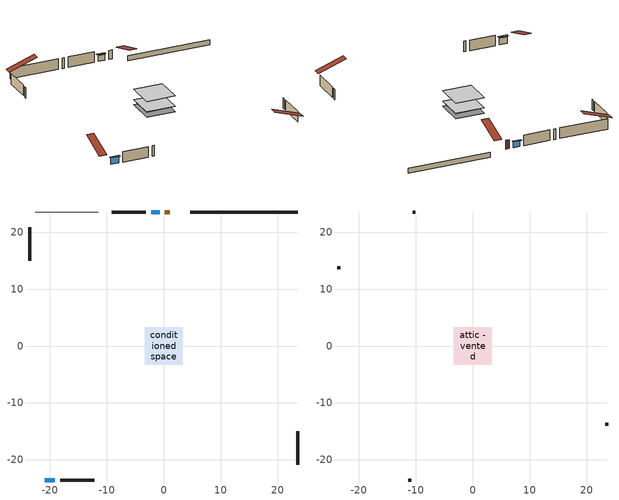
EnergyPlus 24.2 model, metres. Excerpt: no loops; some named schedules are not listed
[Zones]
conditioned space
 floor adiabatic (Floor2 construction): -3.32,-3.32 -3.32,3.32 3.32,3.32 3.32,-3.32 z1.2
 floor adiabatic (AdiabaticFloorConstruction): -3.26,-3.26 -3.26,3.26 3.26,3.26 3.26,-3.26 z1.2
 floor foundation (Slab1 construction): -3.32,-3.32 -3.32,3.32 3.32,3.32 3.32,-3.32 z0
 wall outside (AdiabaticWallConstruction 1): 1.06,23.52 0.22,23.52 z1.2:3.23
 wall outside (AdiabaticWallConstruction): -0.71,23.52 -2.23,23.52 z1.2:2.54; -20.89,-23.52 -19.12,-23.52 z1.2:2.75
 wall outside (Wall1 construction): -3.16,23.52 -9.13,23.52 / -18.19,-23.52 -12.22,-23.52 / -23.52,20.88 -23.52,14.92 / 23.52,-20.88 23.52,-14.92 z1.2:3.64
 wall foundation (FoundationWall1 construction): 23.52,23.52 4.62,23.52 z0:1.2
 wall adiabatic (Wall3 construction): -11.47,23.52 -22.59,23.52 z1.2:3.64
 window (WindowConstruction): -0.71,23.52 -2.23,23.52 z1.2:2.54
 window (WindowConstruction 1): -20.88,-23.52 -19.12,-23.52 z1.2:2.75
 door (Door): 1.06,23.52 0.22,23.52 z1.2:3.23
 ceiling adiabatic (AdiabaticFloorConstruction): 3.26,-3.26 3.26,3.26 -3.26,3.26 -3.26,-3.26 z1.2
attic - vented
 floor to conditioned space (Floor1 construction Reversed): -3.32,-3.32 -3.32,3.32 3.32,3.32 3.32,-3.32 z3.64
 wall outside (Wall2 construction): -10.05,23.52 -10.54,23.52 / -11.29,-23.52 -10.81,-23.52 / -23.52,13.99 -23.52,13.5 / 23.52,-13.99 23.52,-13.5 z1.2:3.64
 roof outside (Roof1 construction): 1.99,23.52,3.64 1.99,17.04,5.8 3.69,17.04,5.8 3.69,23.52,3.64; -21.81,-23.52,3.64 -21.81,-17.04,5.8 -23.52,-17.04,5.8 -23.52,-23.52,3.64; -23.52,21.81,3.64 -17.04,21.81,5.8 -17.04,23.52,5.8 -23.52,23.52,3.64; 23.52,-21.81,3.64 17.04,-21.81,5.8 17.04,-23.52,5.8 23.52,-23.52,3.64
shading: -2.43,23.52 -0.51,23.52 -0.51,23.93 -2.43,23.93 z2.74; -18.92,-23.52 -21.09,-23.52 -21.09,-23.93 -18.92,-23.93 z2.95
[Building]
Building 1: Terrain=Suburbs
[Site:Location]
Brandon AP_MB: Latitude {deg}=49.91; Longitude {deg}=-99.95; Time Zone {hr}=-6; Elevation {m}=409; Keep Site Location Information=Yes
[Site:GroundTemperature:Shallow]
-3.6548, -6.30175, -6.51373, -5.25761, -0.215017, 4.80409, 9.15538, 11.9118, 12.146, 9.9041, 5.66376, 0.798623
[Site:WaterMainsTemperature]
Calculation Method=Schedule; Temperature Schedule=mains temperature schedule
[Material] Roughness=Rough; Thermal Absorptance=0.9
Name | Thickness {m} | Conductivity {W/m-K} | Density {kg/m3} | Specific Heat {J/kg-K} | Solar Absorptance | Visible Absorptance
asphalt or fiberglass shingles | 0.00635 | 0.162714 | 1121.4 | 1465.45 | 0.84 | 0.84
ceiling loosefill ins | 0.169333 | 0.0480833 | 16.02 | 1046.75 | 0.7 | 0.7
ceiling stud and cavity | 0.1397 | 0.629645 | 65.682 | 1177.47 | 0.7 | 0.7
concrete 4.0 in. | 0.1016 | 1.803125 | 2242.8 | 837.4 | 0.7 | 0.7
concrete 8.0 in. | 0.2032 | 1.803125 | 2242.8 | 837.4 | 0.7 | 0.7
door material | 0.04445 | 0.0451087 | 512.64 | 1214.23 | 0.7 | 0.7
exterior vertical ins | 0.101456 | 0.029427 | 32.04 | 1214.23 | 0.7 | 0.7
floor covering | 0.0127 | 9.015625 | 54.468 | 1339.84 | 0.6 | 0.6
floor covering 1 | 0.0127 | 0.0433444 | 54.468 | 1339.84 | 0.6 | 0.6
floor rigid ins; wall rigid ins 2 | 0.512978 | 0.029427 | 32.04 | 1214.23 | 0.7 | 0.7
floor stud and cavity | 0.0889 | 0.323223 | 50.32683 | 1063.81 | 0.7 | 0.7
floor stud and cavity 1 | 0.1397 | 1.75129 | 37.0049 | 1207.88 | 0.7 | 0.7
furniture material conditioned space 1 | 0.1524 | 0.115458 | 640.8 | 1214.23 | 0.6 | 0.6
gypsum board | 0.0127 | 0.160291 | 801 | 837.4 | 0.6 | 0.6
gypsum board 1 | 0.0127 | 0.160291 | 801 | 837.4 | 0.7 | 0.7
osb sheathing 0.5 in. | 0.0127 | 0.115458 | 512.64 | 1214.23 | 0.7 | 0.7
osb sheathing 0.75 in. | 0.01905 | 0.115458 | 512.64 | 1214.23 | 0.7 | 0.7
wall rigid ins | 0.051816 | 0.029427 | 32.04 | 1214.23 | 0.7 | 0.7
wall rigid ins 1 | 0.103632 | 0.029427 | 32.04 | 1214.23 | 0.4 | 0.4
wall stud and cavity | 0.1397 | 0.0773278 | 139.0536 | 1170.24 | 0.7 | 0.7
wall stud and cavity 1 | 0.0889 | 6.1454 | 50.32683 | 1063.81 | 0.6 | 0.6
wall stud and cavity 2 | 0.1397 | 0.669318 | 139.0536 | 1170.24 | 0.7 | 0.7
wall stud and cavity 3 | 0.0889 | 0.380278 | 52.3479 | 1209.89 | 0.7 | 0.7
wall stud and cavity 4 | 0.0889 | 0.391764 | 83.0341 | 1211.67 | 0.7 | 0.7
wood siding | 0.0254 | 0.102417 | 544.68 | 1172.36 | 0.4 | 0.4
wood siding 1 | 0.00254 | 0.102417 | 544.68 | 1172.36 | 0.4 | 0.4
wood siding 2; wood siding 3 | 0.0254 | 0.102417 | 544.68 | 1172.36 | 0.7 | 0.7
[WindowMaterial:SimpleGlazingSystem]
Name | U-Factor {W/m2-K} | Solar Heat Gain Coefficient
WindowMaterial | 2.11449 | 0.63
WindowMaterial 1 | 2.08269 | 0.64
[Construction]
AdiabaticFloorConstruction: floor stud and cavity 1, floor rigid ins, osb sheathing 0.75 in., floor covering 1
AdiabaticWallConstruction: wood siding 2, wall rigid ins 2, wall stud and cavity 3, gypsum board
AdiabaticWallConstruction 1: wood siding 3, wall rigid ins 2, wall stud and cavity 3, gypsum board
Door: door material
Floor1 construction Reversed: gypsum board, ceiling stud and cavity, ceiling loosefill ins
Floor2 construction: floor stud and cavity, floor covering
FoundationWall1 construction: concrete 8.0 in., gypsum board 1
furniture construction conditioned space 1: furniture material conditioned space 1
PartitionWallConstruction: gypsum board, wall stud and cavity 4, gypsum board
Roof1 construction: asphalt or fiberglass shingles
Slab1 construction: concrete 4.0 in.
Wall1 construction: wood siding, wall rigid ins, osb sheathing 0.5 in., wall stud and cavity, gypsum board
Wall2 construction: wood siding 1, wall stud and cavity 1
Wall3 construction: wall rigid ins 1, osb sheathing 0.5 in., wall stud and cavity 2, gypsum board
WindowConstruction: WindowMaterial
WindowConstruction 1: WindowMaterial 1
[Zone] Multiplier=1; Part of Total Floor Area=Yes
Name | Volume {m3}
attic - vented | 15.498
conditioned space | 106.5
[Space]
Name | Zone | Volume {m3}
attic - vented 1 | attic - vented | 15.498
conditioned space 1 | conditioned space | 106.5
[ZoneInfiltration:EffectiveLeakageArea]
infil attic - vented 1: Zone or Space=attic - vented 1; Schedule=Always On Discrete; Effective Air Leakage Area {cm2}=1494.76; Stack Coefficient=0.000319694; Wind Coefficient=1.20806e-05
[ZoneMixing]
whole house fan mix: Zone or Space=attic - vented; Schedule=Always On Continuous; Design Flow Rate Calculation Method=Flow/Zone; Design Flow Rate {m3/s}=0; Source Zone or Space=conditioned space
[SurfaceProperty:ExposedFoundationPerimeter]
Slab1: Exposed Perimeter Calculation Method=TotalExposedPerimeter; Total Exposed Perimeter {m}=18.898
[InternalMass] Zone or ZoneList=conditioned space; Space or SpaceList=conditioned space 1
Name | Construction | Surface Area {m2}
furniture mass conditioned space 1 | furniture construction conditioned space 1 | 52.4159
partition wall mass | PartitionWallConstruction | 86.8198
[Lights]
interior lighting: Zone or ZoneList or Space or SpaceList=conditioned space 1; Schedule=interior lighting schedule; Design Level Calculation Method=LightingLevel; Lighting Level {W}=343.2; Return Air Fraction=0; Fraction Radiant=0.6; Fraction Visible=0.2; Fraction Replaceable=1
[People]
occupants: Zone or ZoneList or Space or SpaceList=conditioned space 1; Number of People Schedule=occupants schedule; Number of People Calculation Method=People; Number of People=3; Fraction Radiant=0.314171; Sensible Heat Fraction=0.56303; Activity Level Schedule=occupants activity schedule; Carbon Dioxide Generation Rate {m3/s-W}=0; Enable ASHRAE 55 Comfort Warnings=No; Mean Radiant Temperature Calculation Type=EnclosureAveraged
[ElectricEquipment] Zone or ZoneList or Space or SpaceList=conditioned space 1; Design Level Calculation Method=EquipmentLevel
Name | Schedule | Design Level {W} | Fraction Latent | Fraction Radiant | Fraction Lost
clothes dryer | clothes dryer schedule | 140.772 | 0.015 | 0.081 | 0.85
clothes washer | clothes washer schedule | 32.1985 | 0.03 | 0.162 | 0.7
cooking range | cooking range schedule | 208.969 | 0.08 | 0.432 | 0.2
dishwasher | dishwasher schedule | 66.8632 | 0.3 | 0.18 | 0.4
fridge | fridge schedule | 72.9452 | 0 | 0.6 | 0
mech vent house fan | mech vent house fan schedule | 125 | 0 | 0 | 0.5
mech vent house fan cfis | mech vent house fan cfis schedule | 0 | 0 | 0 | 0
misc plug loads | misc plug loads schedule | 494.7 | 0.045 | 0.513 | 0.1
whole house fan | Always On Discrete | 0 | 0 | 0 | 1
[OtherEquipment] Zone or ZoneList or Space or SpaceList=conditioned space 1; Design Level Calculation Method=EquipmentLevel
Name | Fuel Type | Schedule | Design Level {W} | Fraction Latent | Fraction Radiant | Fraction Lost
clothes dryer 1 | Electricity | clothes dryer schedule | 0 | 0.015 | 0.081 | 0.85
cooking range 1 | Electricity | cooking range schedule | 0 | 0.08 | 0.432 | 0.2
general water use latent | None | general water use schedule | 59.3978 | 1 | 0 | 0
general water use sensible | None | general water use schedule | -58.539 | 0 | 0.6 | 0
mech vent house fan latent load | None | Always On Discrete | 0 | 1 | 0 | 0
mech vent house fan sensible load | None | Always On Discrete | 0 | 0 | 0 | 0
water heater energy adjustment1 | Electricity | Always On Discrete | 0.01 | 0 | 0 | 1
[ZoneInfiltration:DesignFlowRate] Zone or ZoneList or Space or SpaceList=conditioned space 1; Schedule=Always On Discrete; Design Flow Rate Calculation Method=Flow/Zone; Design Flow Rate {m3/s}=0
infil flow; natural vent flow; whole house fan flow
[ZoneControl:Thermostat]
conditioned space Thermostat: Zone or ZoneList=conditioned space; Control Type Schedule=conditioned space Thermostat Schedule; Control 1=conditioned space temperature setpoint; Temperature Difference Between Cutout And Setpoint {deltaC}=0
[ZoneHVAC:Baseboard:Convective:Electric]
electric baseboard: Availability Schedule=Always On Discrete; Heating Design Capacity {W}=5596.78; Efficiency=1
[Zone equipment]
conditioned space: electric baseboard
[Foundation:Kiva]
Foundation Kiva 1: Initial Indoor Air Temperature {C}=21; Wall Height Above Grade {m}=1.2; Wall Depth Below Slab {m}=0.2032; Custom Block Material Name 1=exterior vertical ins; Custom Block Depth 1 {m}=1.2; Custom Block X Position 1 {m}=0.2159; Custom Block Z Position 1 {m}=0
[Foundation:Kiva:Settings]
Soil Conductivity {W/m-K}=0.849921; Soil Density {kg/m3}=1842.3; Soil Specific Heat {J/kg-K}=418.7; Ground Solar Absorptivity=0.9; Ground Thermal Absorptivity=0.9; Ground Surface Roughness {m}=0.03; Far-Field Width {m}=40; Deep-Ground Boundary Condition=ZeroFlux; Deep-Ground Depth {m}=40; Minimum Cell Dimension {m}=0.2; Maximum Cell Growth Coefficient=3; Simulation Timestep=Timestep
[Exterior:Lights]
exterior lighting: Schedule=exterior lighting schedule; Design Level {W}=75.6
[EnergyManagementSystem:GlobalVariable]
infil_program_Qfan
infil_program_Qinf
natural_vent_program_Qnv
natural_vent_program_Qwhf
[EnergyManagementSystem:Sensor]
Name | Output:Variable or Output:Meter Index Key | Output:Variable or Output:Meter
airflow_gain | infil flow | Infiltration Sensible Heat Gain Energy
airflow_gain_1 | natural vent flow | Infiltration Sensible Heat Gain Energy
airflow_gain_2 | whole house fan flow | Infiltration Sensible Heat Gain Energy
airflow_loss | infil flow | Infiltration Sensible Heat Loss Energy
airflow_loss_1 | natural vent flow | Infiltration Sensible Heat Loss Energy
airflow_loss_2 | whole house fan flow | Infiltration Sensible Heat Loss Energy
clg_load_cond |  | Cooling:EnergyTransfer:Zone:CONDITIONED SPACE
clg_sp_s; clg_sp_s_1 | cooling setpoint | Schedule Value
clothes_dryer_exhaust_0_sch_s | clothes dryer exhaust 0 schedule | Schedule Value
conditioned_space_clg_unmet_s | conditioned space | Zone Cooling Setpoint Not Met Time
conditioned_space_htg_unmet_s | conditioned space | Zone Heating Setpoint Not Met Time
cool_season | cooling season schedule | Schedule Value
fridge_tin_s; tin_s; tin_s_1 | conditioned space | Zone Mean Air Temperature
htg_load_cond |  | Heating:EnergyTransfer:Zone:CONDITIONED SPACE
htg_sp_s; htg_sp_s_1 | heating setpoint | Schedule Value
ig_ee_conv | clothes dryer | Electric Equipment Convective Heating Energy
ig_ee_conv_2 | cooking range | Electric Equipment Convective Heating Energy
ig_ee_conv_4 | fridge | Electric Equipment Convective Heating Energy
ig_ee_conv_5 | misc plug loads | Electric Equipment Convective Heating Energy
ig_ee_conv_6 | whole house fan | Electric Equipment Convective Heating Energy
ig_ee_rad | clothes dryer | Electric Equipment Radiant Heating Energy
ig_ee_rad_2 | cooking range | Electric Equipment Radiant Heating Energy
ig_ee_rad_4 | fridge | Electric Equipment Radiant Heating Energy
ig_ee_rad_5 | misc plug loads | Electric Equipment Radiant Heating Energy
ig_ee_rad_6 | whole house fan | Electric Equipment Radiant Heating Energy
ig_lgt_conv | interior lighting | Lights Convective Heating Energy
ig_lgt_rad | interior lighting | Lights Radiant Heating Energy
ig_lgt_vis | interior lighting | Lights Visible Radiation Heating Energy
ig_oe_conv | clothes dryer 1 | Other Equipment Convective Heating Energy
ig_oe_conv_1 | cooking range 1 | Other Equipment Convective Heating Energy
ig_oe_conv_2 | general water use latent | Other Equipment Convective Heating Energy
ig_oe_conv_3 | general water use sensible | Other Equipment Convective Heating Energy
ig_oe_conv_4 | water heater energy adjustment1 | Other Equipment Convective Heating Energy
ig_oe_rad | clothes dryer 1 | Other Equipment Radiant Heating Energy
ig_oe_rad_1 | cooking range 1 | Other Equipment Radiant Heating Energy
ig_oe_rad_2 | general water use latent | Other Equipment Radiant Heating Energy
ig_oe_rad_3 | general water use sensible | Other Equipment Radiant Heating Energy
ig_oe_rad_4 | water heater energy adjustment1 | Other Equipment Radiant Heating Energy
ig_ppl_conv | occupants | People Convective Heating Energy
ig_ppl_rad | occupants | People Radiant Heating Energy
im_conv | furniture mass conditioned space 1 | Surface Inside Face Convection Heat Gain Energy
im_conv_1 | partition wall mass | Surface Inside Face Convection Heat Gain Energy
im_ig | furniture mass conditioned space 1 | Surface Inside Face Internal Gains Radiation Heat Gain Energy
im_ig_1 | partition wall mass | Surface Inside Face Internal Gains Radiation Heat Gain Energy
im_lgt | furniture mass conditioned space 1 | Surface Inside Face Lights Radiation Heat Gain Energy
im_lgt_1 | partition wall mass | Surface Inside Face Lights Radiation Heat Gain Energy
im_sol | furniture mass conditioned space 1 | Surface Inside Face Solar Radiation Heat Gain Energy
im_sol_1 | partition wall mass | Surface Inside Face Solar Radiation Heat Gain Energy
im_surf | furniture mass conditioned space 1 | Surface Inside Face Net Surface Thermal Radiation Heat Gain Energy
im_surf_1 | partition wall mass | Surface Inside Face Net Surface Thermal Radiation Heat Gain Energy
mv_conv | mech vent house fan | Electric Equipment Convective Heating Energy
mv_conv_1 | mech vent house fan cfis | Electric Equipment Convective Heating Energy
mv_conv_2 | mech vent house fan latent load | Other Equipment Convective Heating Energy
mv_conv_3 | mech vent house fan sensible load | Other Equipment Convective Heating Energy
mv_rad | mech vent house fan | Electric Equipment Radiant Heating Energy
mv_rad_1 | mech vent house fan cfis | Electric Equipment Radiant Heating Energy
mv_rad_2 | mech vent house fan latent load | Other Equipment Radiant Heating Energy
mv_rad_3 | mech vent house fan sensible load | Other Equipment Radiant Heating Energy
natural_vent_s | natural vent schedule | Schedule Value
out_pb_s |  | Site Outdoor Air Barometric Pressure
out_wt_s |  | Site Outdoor Air Humidity Ratio
site_vw_s |  | Site Wind Speed
ss_back_out | Window1 | Surface Window Shortwave from Zone Back Out Window Heat Transfer Rate
ss_back_out_1 | Window2 | Surface Window Shortwave from Zone Back Out Window Heat Transfer Rate
ss_conv | Door1 | Surface Inside Face Convection Heat Gain Energy
ss_conv_1 | Window1 | Surface Inside Face Convection Heat Gain Energy
ss_conv_2 | Window2 | Surface Inside Face Convection Heat Gain Energy
ss_ig | Door1 | Surface Inside Face Internal Gains Radiation Heat Gain Energy
ss_ig_1 | Window1 | Surface Inside Face Internal Gains Radiation Heat Gain Energy
ss_ig_2 | Window2 | Surface Inside Face Internal Gains Radiation Heat Gain Energy
ss_lgt | Door1 | Surface Inside Face Lights Radiation Heat Gain Energy
ss_sol | Door1 | Surface Inside Face Solar Radiation Heat Gain Energy
ss_surf | Door1 | Surface Inside Face Net Surface Thermal Radiation Heat Gain Energy
ss_surf_1 | Window1 | Surface Inside Face Net Surface Thermal Radiation Heat Gain Energy
ss_surf_2 | Window2 | Surface Inside Face Net Surface Thermal Radiation Heat Gain Energy
ss_trans_in | Window1 | Surface Window Transmitted Solar Radiation Rate
ss_trans_in_1 | Window2 | Surface Window Transmitted Solar Radiation Rate
ss_trans_out | Window1 | Surface Inside Face Initial Transmitted Diffuse Transmitted Out Window Solar Radiation Rate
ss_trans_out_1 | Window2 | Surface Inside Face Initial Transmitted Diffuse Transmitted Out Window Solar Radiation Rate
s_conv | Floor1 | Surface Inside Face Convection Heat Gain Energy
s_conv_1 | Floor2 | Surface Inside Face Convection Heat Gain Energy
s_conv_10 | Wall3 | Surface Inside Face Convection Heat Gain Energy
s_conv_2 | FoundationWall1 | Surface Inside Face Convection Heat Gain Energy
s_conv_3 | inferred conditioned ceiling | Surface Inside Face Convection Heat Gain Energy
s_conv_4 | inferred conditioned floor | Surface Inside Face Convection Heat Gain Energy
s_conv_5 | Slab1 | Surface Inside Face Convection Heat Gain Energy
s_conv_6 | Wall1:0 | Surface Inside Face Convection Heat Gain Energy
s_conv_7 | Wall1:180 | Surface Inside Face Convection Heat Gain Energy
s_conv_8 | Wall1:270 | Surface Inside Face Convection Heat Gain Energy
s_conv_9 | Wall1:90 | Surface Inside Face Convection Heat Gain Energy
s_ig | Floor1 | Surface Inside Face Internal Gains Radiation Heat Gain Energy
s_ig_1 | Floor2 | Surface Inside Face Internal Gains Radiation Heat Gain Energy
s_ig_10 | Wall3 | Surface Inside Face Internal Gains Radiation Heat Gain Energy
s_ig_2 | FoundationWall1 | Surface Inside Face Internal Gains Radiation Heat Gain Energy
s_ig_3 | inferred conditioned ceiling | Surface Inside Face Internal Gains Radiation Heat Gain Energy
s_ig_4 | inferred conditioned floor | Surface Inside Face Internal Gains Radiation Heat Gain Energy
s_ig_5 | Slab1 | Surface Inside Face Internal Gains Radiation Heat Gain Energy
s_ig_6 | Wall1:0 | Surface Inside Face Internal Gains Radiation Heat Gain Energy
s_ig_7 | Wall1:180 | Surface Inside Face Internal Gains Radiation Heat Gain Energy
s_ig_8 | Wall1:270 | Surface Inside Face Internal Gains Radiation Heat Gain Energy
s_ig_9 | Wall1:90 | Surface Inside Face Internal Gains Radiation Heat Gain Energy
s_lgt | Floor1 | Surface Inside Face Lights Radiation Heat Gain Energy
s_lgt_1 | Floor2 | Surface Inside Face Lights Radiation Heat Gain Energy
s_lgt_10 | Wall3 | Surface Inside Face Lights Radiation Heat Gain Energy
s_lgt_2 | FoundationWall1 | Surface Inside Face Lights Radiation Heat Gain Energy
s_lgt_3 | inferred conditioned ceiling | Surface Inside Face Lights Radiation Heat Gain Energy
s_lgt_4 | inferred conditioned floor | Surface Inside Face Lights Radiation Heat Gain Energy
s_lgt_5 | Slab1 | Surface Inside Face Lights Radiation Heat Gain Energy
s_lgt_6 | Wall1:0 | Surface Inside Face Lights Radiation Heat Gain Energy
s_lgt_7 | Wall1:180 | Surface Inside Face Lights Radiation Heat Gain Energy
s_lgt_8 | Wall1:270 | Surface Inside Face Lights Radiation Heat Gain Energy
s_lgt_9 | Wall1:90 | Surface Inside Face Lights Radiation Heat Gain Energy
s_sol | Floor1 | Surface Inside Face Solar Radiation Heat Gain Energy
s_sol_1 | Floor2 | Surface Inside Face Solar Radiation Heat Gain Energy
s_sol_10 | Wall3 | Surface Inside Face Solar Radiation Heat Gain Energy
s_sol_2 | FoundationWall1 | Surface Inside Face Solar Radiation Heat Gain Energy
s_sol_3 | inferred conditioned ceiling | Surface Inside Face Solar Radiation Heat Gain Energy
s_sol_4 | inferred conditioned floor | Surface Inside Face Solar Radiation Heat Gain Energy
s_sol_5 | Slab1 | Surface Inside Face Solar Radiation Heat Gain Energy
s_sol_6 | Wall1:0 | Surface Inside Face Solar Radiation Heat Gain Energy
s_sol_7 | Wall1:180 | Surface Inside Face Solar Radiation Heat Gain Energy
s_sol_8 | Wall1:270 | Surface Inside Face Solar Radiation Heat Gain Energy
s_sol_9 | Wall1:90 | Surface Inside Face Solar Radiation Heat Gain Energy
s_surf | Floor1 | Surface Inside Face Net Surface Thermal Radiation Heat Gain Energy
s_surf_1 | Floor2 | Surface Inside Face Net Surface Thermal Radiation Heat Gain Energy
s_surf_10 | Wall3 | Surface Inside Face Net Surface Thermal Radiation Heat Gain Energy
s_surf_2 | FoundationWall1 | Surface Inside Face Net Surface Thermal Radiation Heat Gain Energy
s_surf_3 | inferred conditioned ceiling | Surface Inside Face Net Surface Thermal Radiation Heat Gain Energy
s_surf_4 | inferred conditioned floor | Surface Inside Face Net Surface Thermal Radiation Heat Gain Energy
s_surf_5 | Slab1 | Surface Inside Face Net Surface Thermal Radiation Heat Gain Energy
s_surf_6 | Wall1:0 | Surface Inside Face Net Surface Thermal Radiation Heat Gain Energy
s_surf_7 | Wall1:180 | Surface Inside Face Net Surface Thermal Radiation Heat Gain Energy
s_surf_8 | Wall1:270 | Surface Inside Face Net Surface Thermal Radiation Heat Gain Energy
s_surf_9 | Wall1:90 | Surface Inside Face Net Surface Thermal Radiation Heat Gain Energy
tout_s | conditioned space | Zone Outdoor Air Drybulb Temperature
win_s | conditioned space | Zone Air Humidity Ratio
[EnergyManagementSystem:Actuator]
Name | Actuated Component Unique | Actuated Component Type | Actuated Component Control Type
fridge_schedule_act | fridge schedule | Schedule:Constant | Schedule Value
infil_flow_act | infil flow | Zone Infiltration | Air Exchange Flow Rate
mech_vent_house_fan_cfis_act | mech vent house fan cfis | ElectricEquipment | Electricity Rate
mech_vent_house_fan_latent_load_act | mech vent house fan latent load | OtherEquipment | Power Level
mech_vent_house_fan_sensible_load_act | mech vent house fan sensible load | OtherEquipment | Power Level
natural_vent_flow_act | natural vent flow | Zone Infiltration | Air Exchange Flow Rate
water_heater_ec_adj_act | water heater energy adjustment1 | OtherEquipment | Power Level
whole_house_fan_act | whole house fan | ElectricEquipment | Electricity Rate
whole_house_fan_flow_act | whole house fan flow | Zone Infiltration | Air Exchange Flow Rate
whole_house_fan_mix_act | whole house fan mix | ZoneMixing | Air Exchange Flow Rate
